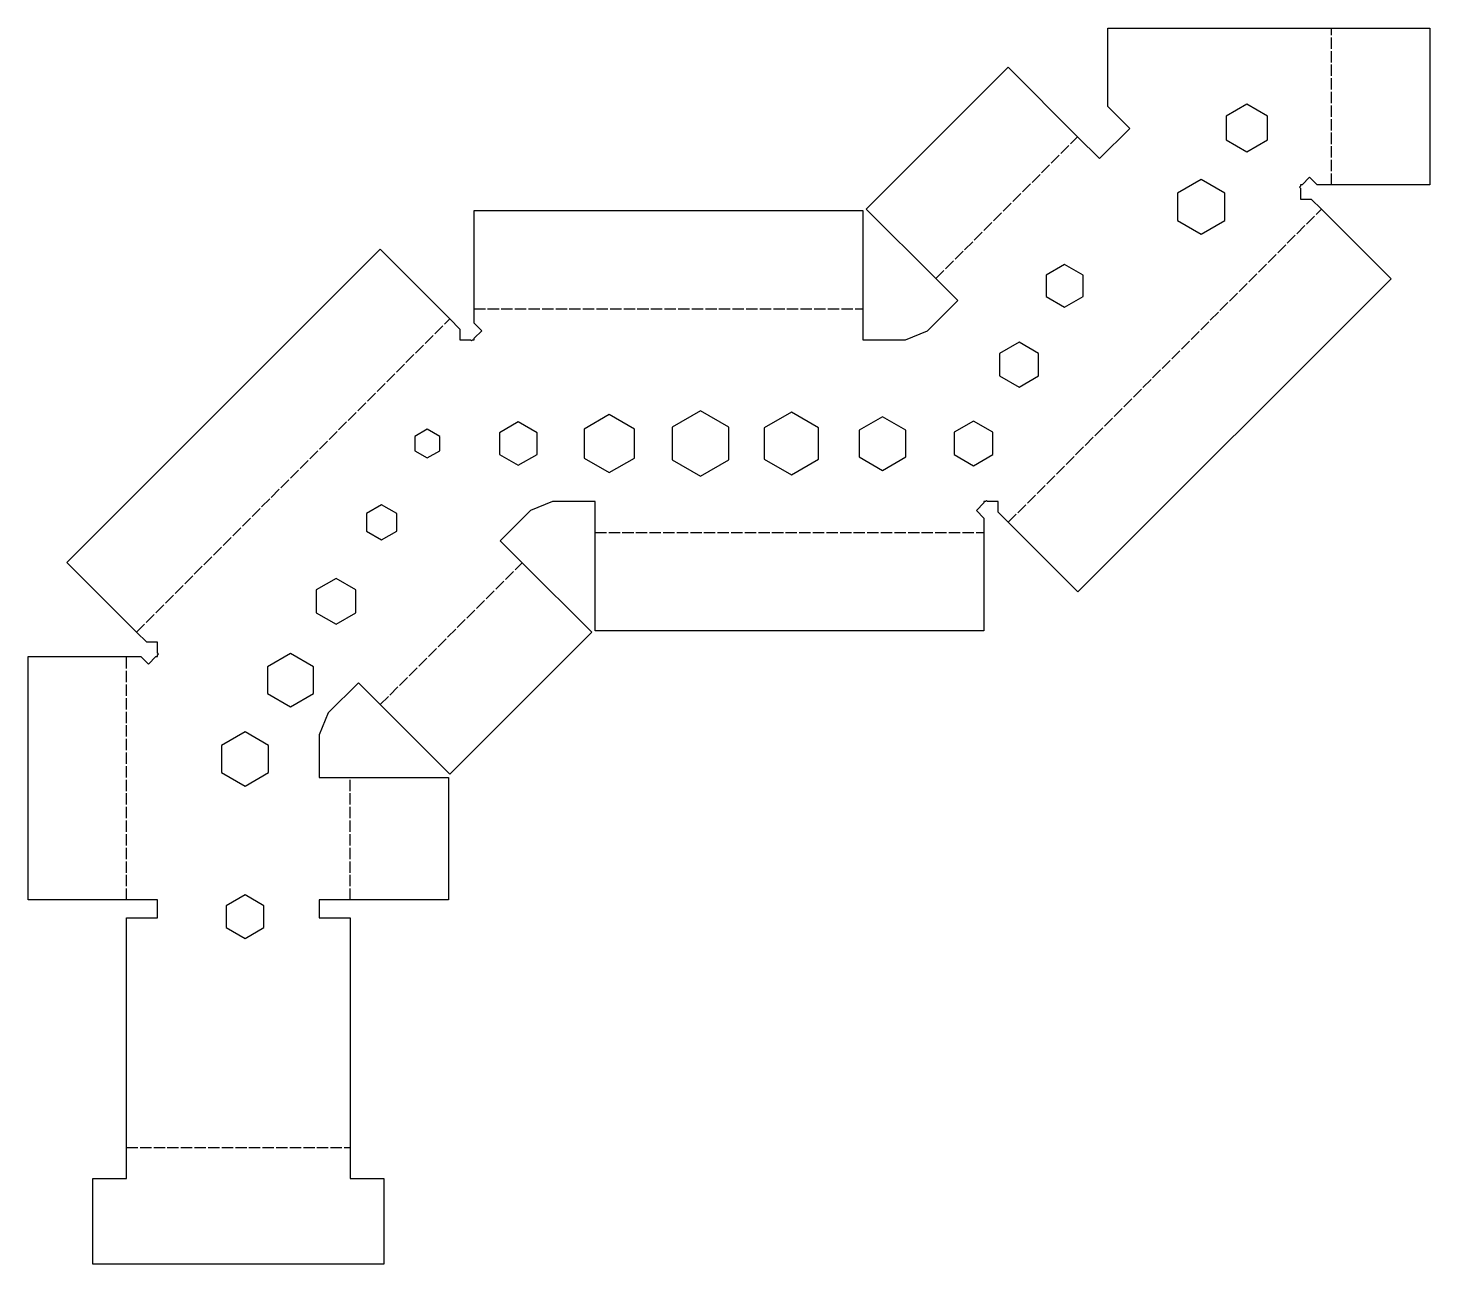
# Model space of a CAD drawing. Header units: millimetres. Extents: x 124 to 282, y -13 to 125.
import ezdxf

# ---------------------------------------------------------------- set-up
doc = ezdxf.new("R2010")
doc.units = ezdxf.units.MM
doc.linetypes.add('DASHED', pattern=[1.524, 1.27, -0.254])
doc.layers.add('BEND_DOWN_90', color=6, linetype='DASHED')
doc.layers.add('CUT', color=7, linetype='Continuous')

msp = doc.modelspace()

# ---------------------------------------------------------------- linework, layer by layer
at = {"layer": 'BEND_DOWN_90', "linetype": 'DASHED'}
for p, q in [((270.5, 107.84), (270.5, 125.4)), ((226.17, 97.34), (242.06, 113.23)), ((234.29, 70.04), (269.36, 105.11)), ((136.65, 57.75), (171.72, 92.82)), ((174.45, 93.95), (218, 93.95)), ((188.01, 68.9), (231.56, 68.9)), ((163.95, 49.62), (179.85, 65.52)), ((135.52, 27.75), (135.52, 55.02)), ((160.57, 27.75), (160.57, 41.46)), ((135.52, 0), (160.57, 0))]:
    msp.add_line(p, q, dxfattribs=at)
at = {"layer": 'CUT'}
for points in [[(164.34, -13.03), (131.74, -13.03), (131.74, -3.47), (135.52, -3.47), (135.52, 25.75), (138.99, 25.75), (138.99, 27.75), (135.52, 27.75), (124.49, 27.75), (124.49, 55.02), (135.52, 55.02), (137.12, 55.02), (137.97, 54.16), (138.82, 55.02), (138.99, 55.02), (138.99, 55.18), (139.1, 55.29), (138.99, 55.41), (138.99, 56.62), (137.78, 56.62), (136.65, 57.75), (128.85, 65.54), (163.93, 100.62), (171.72, 92.82), (172.85, 91.69), (172.85, 90.48), (174.06, 90.48), (174.18, 90.37), (174.29, 90.48), (174.45, 90.48), (174.45, 90.65), (175.31, 91.5), (174.45, 92.35), (174.45, 93.95), (174.45, 104.98), (218, 104.98), (218, 93.95), (218, 90.48), (222.78, 90.48), (225.24, 91.5), (228.62, 94.88), (226.17, 97.34), (218.37, 105.13), (234.27, 121.03), (242.06, 113.23), (244.52, 110.78), (247.9, 114.16), (245.45, 116.62), (245.45, 125.4), (281.52, 125.4), (281.52, 107.84), (270.5, 107.84), (268.9, 107.84), (268.04, 108.69), (267.19, 107.84), (267.03, 107.84), (267.03, 107.68), (266.91, 107.56), (267.03, 107.45), (267.03, 106.24), (268.23, 106.24), (269.36, 105.11), (277.16, 97.31), (242.09, 62.24), (234.29, 70.04), (233.16, 71.17), (233.16, 72.37), (231.95, 72.37), (231.84, 72.49), (231.72, 72.37), (231.56, 72.37), (231.56, 72.21), (230.71, 71.36), (231.56, 70.5), (231.56, 68.9), (231.56, 57.88), (188.01, 57.88), (188.01, 68.9), (188.01, 72.37), (183.23, 72.37), (180.78, 71.36), (177.39, 67.98), (179.85, 65.52), (187.64, 57.73), (171.74, 41.83), (163.95, 49.62), (161.49, 52.08), (158.11, 48.69), (157.1, 46.24), (157.1, 41.46), (160.57, 41.46), (171.59, 41.46), (171.59, 27.75), (160.57, 27.75), (157.1, 27.75), (157.1, 25.75), (160.57, 25.75), (160.57, -3.47), (164.34, -3.47)], [(263.31, 112.87), (263.31, 115.53), (261, 116.87), (258.69, 115.53), (258.69, 112.87), (261, 111.53)], [(258.55, 103.84), (258.55, 106.9), (255.9, 108.43), (253.25, 106.9), (253.25, 103.84), (255.9, 102.31)], [(242.67, 95.34), (242.67, 97.73), (240.6, 98.93), (238.53, 97.73), (238.53, 95.34), (240.6, 94.14)], [(237.69, 86.44), (237.69, 88.96), (235.5, 90.23), (233.31, 88.96), (233.31, 86.44), (235.5, 85.17)], [(192.42, 77.24), (192.42, 80.49), (189.6, 82.12), (186.78, 80.49), (186.78, 77.24), (189.6, 75.61)], [(202.97, 77.04), (202.97, 80.7), (199.8, 82.53), (196.63, 80.7), (196.63, 77.04), (199.8, 75.21)], [(213.04, 77.11), (213.04, 80.62), (210, 82.38), (206.96, 80.62), (206.96, 77.11), (210, 75.35)], [(222.8, 77.36), (222.8, 80.37), (220.2, 81.87), (217.6, 80.37), (217.6, 77.36), (220.2, 75.86)], [(170.6, 78.06), (170.6, 79.67), (169.2, 80.48), (167.8, 79.67), (167.8, 78.06), (169.2, 77.26)], [(181.51, 77.65), (181.51, 80.08), (179.4, 81.3), (177.29, 80.08), (177.29, 77.65), (179.4, 76.43)], [(232.56, 77.62), (232.56, 80.12), (230.4, 81.37), (228.24, 80.12), (228.24, 77.62), (230.4, 76.37)], [(165.81, 69.05), (165.81, 71.02), (164.1, 72), (162.39, 71.02), (162.39, 69.05), (164.1, 68.06)], [(161.22, 59.92), (161.22, 62.48), (159, 63.76), (156.78, 62.48), (156.78, 59.92), (159, 58.64)], [(156.48, 50.87), (156.48, 53.86), (153.9, 55.35), (151.32, 53.86), (151.32, 50.87), (153.9, 49.38)], [(151.43, 42.02), (151.43, 45.05), (148.8, 46.57), (146.17, 45.05), (146.17, 42.02), (148.8, 40.5)], [(150.91, 24.65), (150.91, 27.08), (148.8, 28.3), (146.69, 27.08), (146.69, 24.65), (148.8, 23.43)]]:
    msp.add_lwpolyline(points, close=True, dxfattribs=at)

doc.saveas('drawing.dxf')
